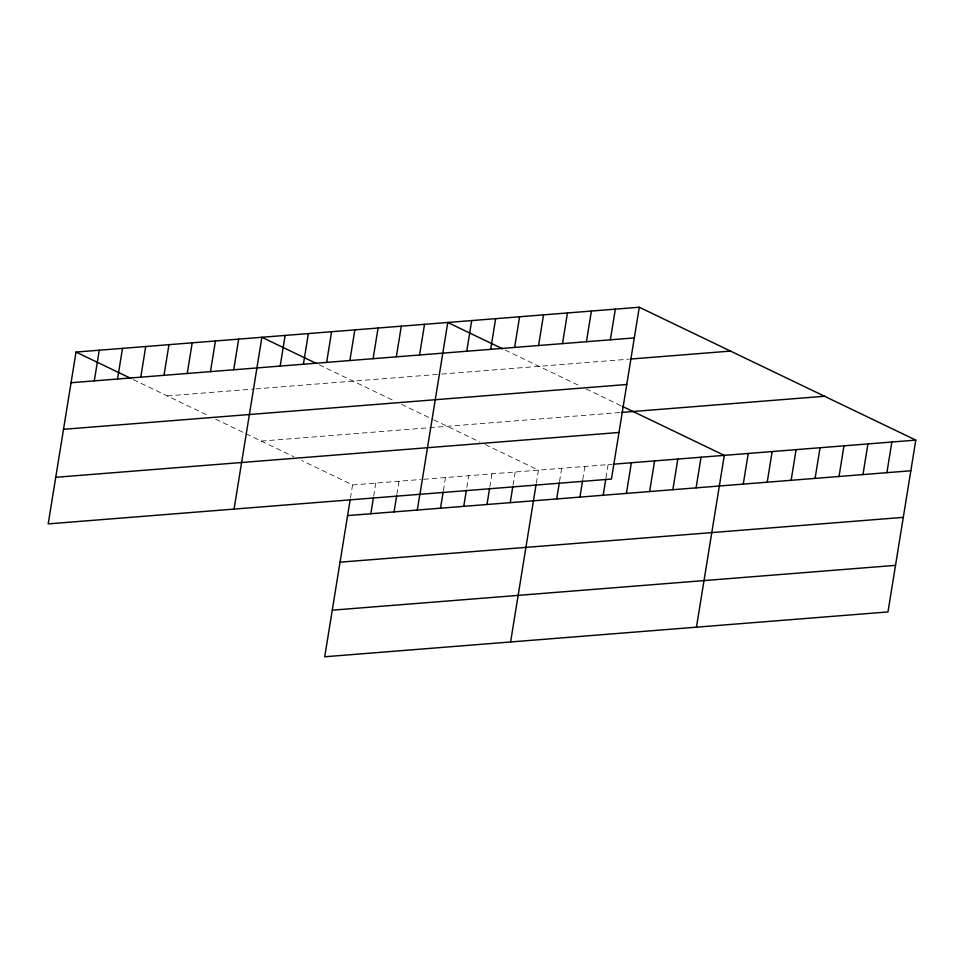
<?xml version="1.0" encoding="UTF-8"?>
<svg xmlns="http://www.w3.org/2000/svg" width="964" height="964" viewBox="0 0 964 964"><rect width="100%" height="100%" fill="white"/><g stroke="black" fill="none" stroke-linecap="round" stroke-linejoin="round"><path stroke-width="0.72" stroke-dasharray="4.82 3.62" d="M350.426 498.075L352.547 484.94L301.708 460.503M373.658 496.231L375.791 483.084M396.891 494.375L399.024 481.241M443.356 490.676L445.488 477.542M466.829 487.374L468.721 475.698M489.833 486.989L491.953 473.842M513.065 485.133L515.186 471.999M536.297 483.289L538.418 470.143L484.976 444.464M559.53 481.434L561.663 468.299M582.762 479.59L584.895 466.443M605.995 477.734L608.127 464.6M167.278 395.915L254.412 388.986M255.858 388.866L440.283 374.189M441.729 374.068L628.793 359.186M261.304 441.09L428.293 427.799M429.751 427.691L619.973 412.544M352.547 484.94L420.798 479.506M423.702 479.277L612.477 464.25M505.136 350.04L580.665 386.335M586.04 388.914L620.961 405.699M319.265 364.838L394.794 401.132M401.506 404.35L432.402 419.195M433.74 419.846L479.759 441.958M133.381 379.623L208.923 415.918M215.635 419.147L293.887 456.755"/><path stroke-width="1.45" d="M76.023 352.065L48.2 523.886L611.453 479.06L639.277 307.239L76.023 352.065L130.779 378.37M94.291 380.876L99.268 350.221M117.536 379.033L122.5 348.366M140.768 377.177L145.733 346.522M164.001 375.333L168.965 344.666M187.233 373.478L192.198 342.823M210.465 371.634L215.43 340.979M233.698 369.778L238.662 339.123M234.071 509.088L261.895 337.279L316.65 363.585M280.175 366.091L285.139 335.424M303.407 364.235L308.372 333.58M326.639 362.392L331.604 331.724M349.872 360.536L354.836 329.881M350.185 499.533L324.723 656.761L887.977 611.935L915.8 440.114L639.277 307.239M373.104 358.692L378.069 328.025M370.815 513.752L373.417 497.689M396.337 356.837L401.301 326.181M394.059 511.896L396.65 495.833M419.569 354.993L424.534 324.338M417.292 510.052L419.894 493.99M419.943 494.303L447.778 322.482L502.521 348.787M440.524 508.197L443.127 492.146M466.745 351.233L471.709 320.578M463.756 506.353L466.359 490.29M490.688 349.329L495.653 318.674M486.989 504.497L489.592 488.447M514.619 347.426L519.584 316.77M510.221 502.654L512.824 486.591M538.563 345.522L543.527 314.867M510.595 641.964L536.056 484.747M562.494 343.618L567.459 312.963M556.698 498.954L559.289 482.892M586.437 341.714L591.402 311.059M579.93 497.111L582.521 481.048M610.369 339.81L615.333 309.143M603.163 495.255L605.766 479.192M626.395 493.411L631.36 462.744M649.628 491.556L654.592 460.9M672.86 489.712L677.825 459.057M696.092 487.856L701.057 457.201M696.466 627.178L724.301 455.357L622.298 406.338M743.268 484.109L748.233 453.454M767.211 482.205L772.176 451.55M791.143 480.301L796.107 449.634M815.086 478.397L820.051 447.73M839.017 476.493L843.982 445.826M862.961 474.589L867.925 443.922M886.892 472.673L891.857 442.018M71.059 382.72L634.312 337.906M630.287 359.066L730.531 351.089M63.516 429.305L626.769 384.491M621.431 412.435L824.545 396.264M55.743 477.301L618.996 432.474M613.935 464.142L915.8 440.114M347.582 515.595L910.835 470.769M340.039 562.181L903.292 517.355M332.267 610.176L895.52 565.35"/></g></svg>
